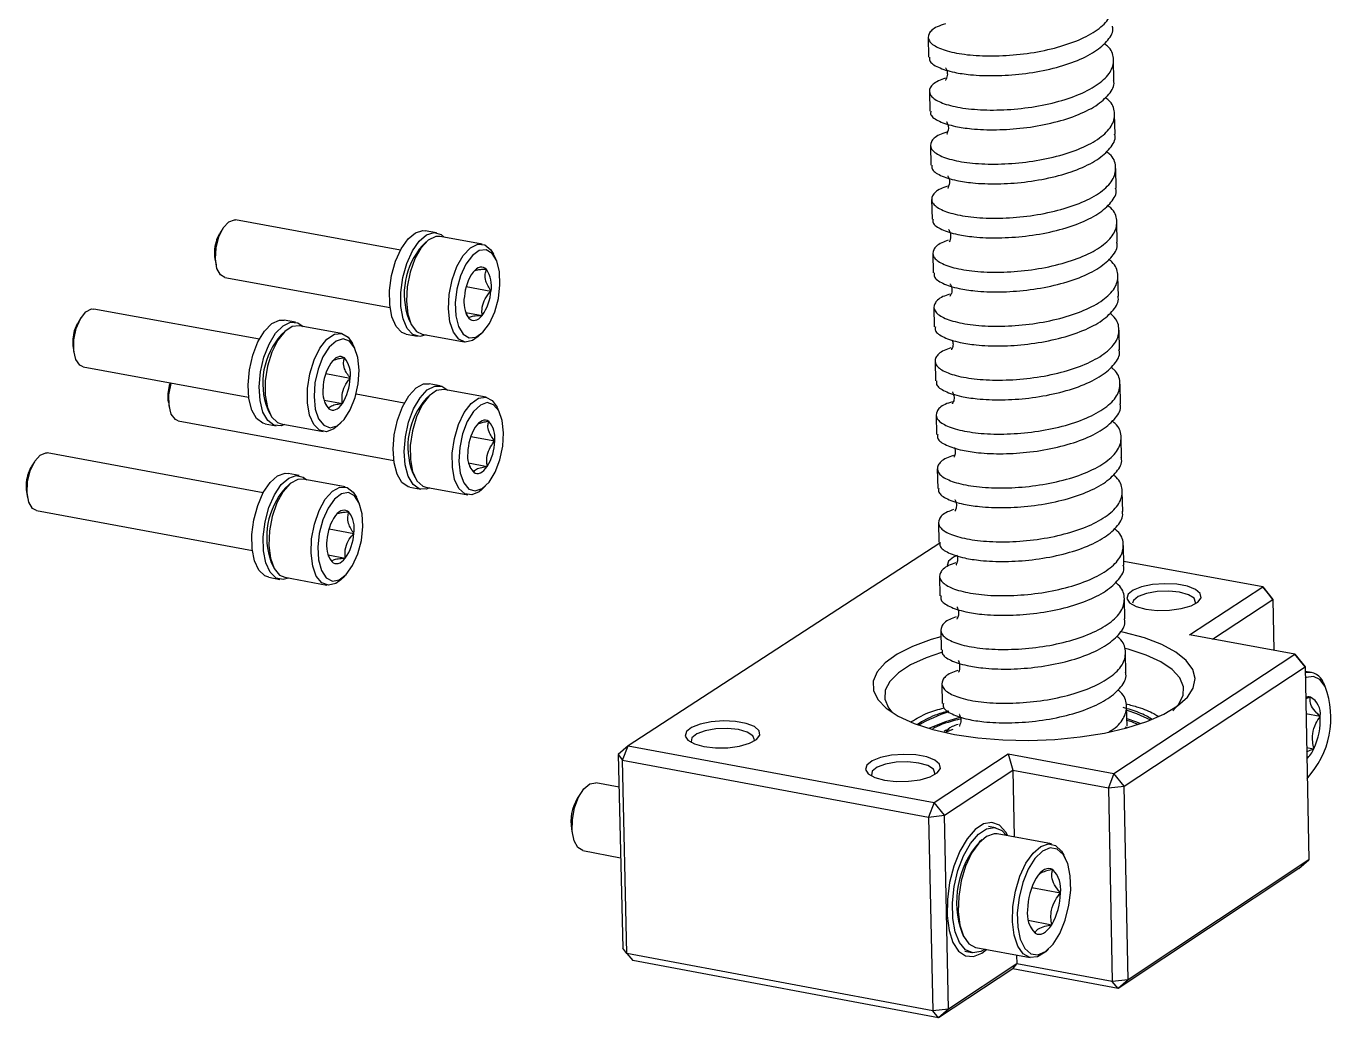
# Model space of a CAD drawing. Header units: millimetres. Extents: x 0 to 279, y 0 to 216.
# Drawn here: x 94.61 to 113.25, y 77.43 to 91.6 of the extents above; entities that cross this region are included whole.
import ezdxf

# ---------------------------------------------------------------- set-up
doc = ezdxf.new("R2010")
doc.units = ezdxf.units.MM

msp = doc.modelspace()

# ---------------------------------------------------------------- linework, layer by layer
at = {"color": 7, "linetype": 'Continuous', "lineweight": 25}
for p, q in [((107.495, 91.442), (107.501, 91.16)), ((110.149, 90.83), (110.144, 91.112)), ((107.512, 90.67), (107.518, 90.388)), ((110.165, 90.058), (110.159, 90.34)), ((107.528, 89.898), (107.534, 89.616)), ((110.181, 89.287), (110.175, 89.568)), ((107.544, 89.126), (107.55, 88.845)), ((99.959, 88.402), (97.598, 88.832)), ((110.196, 88.516), (110.19, 88.797)), ((97.334, 88.552), (97.372, 88.634)), ((97.418, 88.708), (97.372, 88.634)), ((100.471, 88.649), (100.312, 88.678)), ((101.126, 88.487), (100.525, 88.597)), ((100.325, 88.519), (100.271, 88.468)), ((107.561, 88.355), (107.567, 88.074)), ((97.307, 88.277), (97.323, 88.191)), ((101.317, 88.278), (101.285, 88.345)), ((97.447, 88.012), (99.808, 87.58)), ((110.212, 87.745), (110.206, 88.026)), ((100.895, 87.881), (101.25, 87.816)), ((95.393, 87.433), (95.347, 87.359)), ((97.941, 87.126), (95.576, 87.559)), ((100.889, 87.511), (101.125, 87.468)), ((107.577, 87.584), (107.583, 87.303)), ((98.308, 87.242), (98.253, 87.191)), ((98.456, 87.373), (98.296, 87.402)), ((99.113, 87.21), (98.51, 87.321)), ((100.076, 87.409), (100.109, 87.342)), ((110.227, 86.975), (110.222, 87.256)), ((99.306, 86.999), (99.273, 87.066)), ((100.04, 87.198), (100.199, 87.169)), ((100.268, 87.199), (100.869, 87.089)), ((101.068, 87.166), (101.122, 87.217)), ((95.282, 87.003), (95.297, 86.918)), ((95.423, 86.735), (97.788, 86.301)), ((107.593, 86.814), (107.599, 86.533)), ((96.658, 86.47), (96.67, 86.506)), ((96.681, 86.493), (96.685, 86.504)), ((98.89, 86.636), (99.239, 86.573)), ((100.524, 86.462), (100.365, 86.491)), ((100.012, 86.216), (99.323, 86.343)), ((100.379, 86.332), (100.324, 86.281)), ((101.179, 86.3), (100.578, 86.41)), ((110.243, 86.205), (110.237, 86.486)), ((96.641, 86.227), (96.657, 86.141)), ((98.057, 86.13), (98.09, 86.063)), ((98.865, 86.258), (99.128, 86.21)), ((101.369, 86.09), (101.336, 86.157)), ((96.781, 85.961), (99.86, 85.395)), ((99.055, 85.885), (99.109, 85.936)), ((107.61, 86.044), (107.616, 85.764)), ((98.022, 85.917), (98.181, 85.888)), ((98.251, 85.918), (98.853, 85.807)), ((100.961, 85.737), (101.304, 85.674)), ((110.258, 85.436), (110.253, 85.717)), ((94.727, 85.376), (94.682, 85.302)), ((97.996, 84.933), (94.91, 85.502)), ((94.641, 85.214), (94.682, 85.302)), ((98.511, 85.179), (98.352, 85.208)), ((100.129, 85.223), (100.161, 85.156)), ((100.931, 85.359), (101.197, 85.31)), ((107.626, 85.275), (107.632, 84.995)), ((98.363, 85.048), (98.309, 84.997)), ((99.167, 85.016), (98.565, 85.126)), ((100.091, 85.013), (100.25, 84.983)), ((100.32, 85.013), (100.92, 84.903)), ((101.118, 84.98), (101.173, 85.03)), ((94.616, 84.947), (94.631, 84.862)), ((99.359, 84.804), (99.327, 84.871)), ((110.274, 84.667), (110.268, 84.948)), ((94.757, 84.679), (97.843, 84.109)), ((107.642, 84.506), (107.648, 84.226)), ((98.937, 84.418), (99.291, 84.353)), ((107.664, 84.213), (103.208, 81.319)), ((110.289, 83.899), (110.284, 84.179)), ((98.111, 83.937), (98.144, 83.87)), ((98.924, 84.045), (99.169, 84)), ((112.275, 83.588), (110.288, 83.953)), ((98.075, 83.725), (98.235, 83.695)), ((98.304, 83.725), (98.906, 83.614)), ((99.107, 83.691), (99.162, 83.742)), ((107.658, 83.738), (107.664, 83.458)), ((111.23, 82.902), (112.275, 83.588)), ((112.275, 83.588), (112.421, 83.409)), ((112.358, 83.488), (112.275, 83.588)), ((110.305, 83.131), (110.299, 83.411)), ((111.557, 82.842), (112.421, 83.409)), ((112.421, 83.409), (112.358, 83.488)), ((112.421, 83.409), (112.435, 82.68)), ((107.675, 82.97), (107.681, 82.69)), ((112.732, 82.625), (111.23, 82.902)), ((110.147, 80.923), (112.732, 82.625)), ((110.32, 82.363), (110.315, 82.643)), ((112.732, 82.625), (112.879, 82.446)), ((112.816, 82.525), (112.732, 82.625)), ((110.294, 80.742), (112.879, 82.446)), ((112.879, 82.446), (112.816, 82.525)), ((112.879, 82.446), (112.932, 79.689)), ((107.691, 82.203), (107.697, 81.923)), ((112.973, 82.364), (112.88, 82.381)), ((113.168, 82.163), (113.145, 82.21)), ((112.957, 82.014), (112.887, 81.987)), ((110.336, 81.596), (110.33, 81.876)), ((112.892, 81.777), (113.096, 81.739)), ((103.208, 81.319), (103.068, 81.192)), ((103.129, 81.112), (103.208, 81.319)), ((103.208, 81.319), (107.58, 80.507)), ((112.901, 81.294), (113.005, 81.275)), ((103.068, 81.192), (103.129, 81.112)), ((103.068, 81.192), (103.132, 78.427)), ((103.129, 81.112), (107.501, 80.299)), ((103.192, 78.347), (103.129, 81.112)), ((107.58, 80.507), (108.639, 81.202)), ((108.639, 81.202), (110.147, 80.923)), ((108.639, 81.202), (108.704, 80.968)), ((107.727, 80.326), (108.704, 80.968)), ((108.704, 80.968), (108.724, 80.013)), ((108.704, 80.968), (110.069, 80.715)), ((110.147, 80.923), (110.069, 80.715)), ((110.294, 80.742), (110.147, 80.923)), ((103.079, 80.728), (102.746, 80.79)), ((110.069, 80.715), (110.294, 80.742)), ((110.069, 80.715), (110.125, 77.947)), ((110.35, 77.974), (110.294, 80.742)), ((112.909, 80.852), (112.928, 80.869)), ((102.538, 80.65), (102.483, 80.563)), ((107.58, 80.507), (107.501, 80.299)), ((107.727, 80.326), (107.58, 80.507)), ((107.501, 80.299), (107.727, 80.326)), ((107.501, 80.299), (107.56, 77.528)), ((107.785, 77.555), (107.727, 80.326)), ((108.455, 80.147), (108.355, 80.166)), ((102.401, 80.125), (102.421, 80.024)), ((108.261, 79.973), (108.222, 79.938)), ((109.259, 79.914), (108.483, 80.058)), ((102.563, 79.819), (103.102, 79.718)), ((109.458, 79.709), (109.434, 79.756)), ((112.932, 79.689), (110.35, 77.974)), ((112.791, 79.563), (112.932, 79.689)), ((112.791, 79.563), (110.209, 77.847)), ((108.975, 79.291), (109.385, 79.215)), ((108.926, 78.823), (109.26, 78.761)), ((107.979, 78.641), (108.002, 78.594)), ((103.192, 78.347), (103.132, 78.427)), ((107.56, 77.528), (103.192, 78.347)), ((103.192, 78.347), (103.278, 78.247)), ((108.02, 78.381), (108.12, 78.362)), ((108.178, 78.435), (108.954, 78.29)), ((108.264, 78.355), (108.329, 78.407)), ((108.759, 78.326), (108.762, 78.202)), ((109.175, 78.374), (109.214, 78.41)), ((107.645, 77.428), (103.278, 78.247)), ((108.703, 78.129), (107.645, 77.428)), ((108.762, 78.202), (107.785, 77.555)), ((108.703, 78.129), (108.762, 78.202)), ((110.209, 77.847), (108.703, 78.129)), ((110.125, 77.947), (108.762, 78.202)), ((110.35, 77.974), (110.125, 77.947)), ((110.209, 77.847), (110.125, 77.947)), ((110.35, 77.974), (110.209, 77.847)), ((107.785, 77.555), (107.56, 77.528)), ((107.785, 77.555), (107.645, 77.428)), ((107.645, 77.428), (107.56, 77.528))]:
    msp.add_line(p, q, dxfattribs=at)
at = {"color": 8, "linetype": 'Continuous', "lineweight": 25}
msp.add_line((110.334, 81.574), (110.311, 81.583), dxfattribs=at)
at = {"color": 7, "linetype": 'Continuous', "lineweight": 25, "flags": 128}
for points in [[(97.362, 88.59), (97.426, 88.721), (97.505, 88.807), (97.587, 88.834), (97.598, 88.832)], [(97.447, 88.012), (97.387, 88.046), (97.336, 88.139), (97.313, 88.275), (97.323, 88.434), (97.362, 88.59)], [(99.888, 88.241), (99.969, 88.42), (100.066, 88.56), (100.172, 88.649), (100.278, 88.681), (100.312, 88.678)], [(100.525, 88.597), (100.46, 88.596), (100.354, 88.543), (100.252, 88.434), (100.162, 88.276), (100.094, 88.085), (100.052, 87.878), (100.041, 87.672), (100.061, 87.486), (100.112, 87.337), (100.188, 87.238), (100.268, 87.199)], [(100.047, 88.212), (100.128, 88.391), (100.225, 88.531), (100.331, 88.62), (100.438, 88.652), (100.536, 88.623), (100.579, 88.587)], [(101.068, 87.166), (100.987, 87.109), (100.883, 87.087), (100.789, 87.128), (100.713, 87.227), (100.663, 87.376), (100.642, 87.562), (100.653, 87.768), (100.695, 87.976), (100.764, 88.167), (100.853, 88.324), (100.955, 88.434), (101.061, 88.486), (101.162, 88.476), (101.248, 88.406), (101.285, 88.345)], [(101.303, 87.519), (101.355, 87.71), (101.378, 87.907), (101.37, 88.092), (101.332, 88.246), (101.266, 88.354), (101.181, 88.405), (101.083, 88.395), (100.984, 88.325), (100.891, 88.2), (100.815, 88.035), (100.763, 87.844), (100.74, 87.646), (100.748, 87.462), (100.787, 87.308), (100.852, 87.2), (100.938, 87.149), (101.035, 87.159), (101.135, 87.23), (101.228, 87.354), (101.303, 87.519)], [(100.04, 87.198), (99.976, 87.224), (99.894, 87.31), (99.835, 87.447), (99.803, 87.624), (99.802, 87.826), (99.831, 88.038), (99.888, 88.241)], [(100.322, 87.189), (100.233, 87.166), (100.135, 87.194), (100.053, 87.281), (99.994, 87.418), (99.962, 87.595), (99.961, 87.797), (99.99, 88.009), (100.047, 88.212)], [(101.184, 88.125), (101.164, 88.142), (101.142, 88.154), (101.118, 88.158), (101.094, 88.156), (101.069, 88.148), (101.044, 88.133), (101.019, 88.112), (100.994, 88.086)], [(95.325, 87.28), (95.385, 87.42), (95.462, 87.518), (95.544, 87.56), (95.576, 87.559)], [(100.934, 87.429), (100.955, 87.411), (100.977, 87.4), (101, 87.396), (101.025, 87.398), (101.05, 87.406), (101.075, 87.421), (101.1, 87.442), (101.125, 87.468)], [(95.423, 86.735), (95.379, 86.755), (95.321, 86.836), (95.291, 86.964), (95.292, 87.12), (95.325, 87.28)], [(95.301, 87.253), (95.342, 87.35), (95.347, 87.359)], [(97.847, 86.898), (97.921, 87.088), (98.014, 87.242), (98.119, 87.35), (98.227, 87.401), (98.296, 87.402)], [(98.007, 86.869), (98.081, 87.058), (98.174, 87.213), (98.279, 87.321), (98.387, 87.372), (98.489, 87.363), (98.565, 87.311)], [(98.51, 87.321), (98.411, 87.31), (98.304, 87.238), (98.204, 87.112), (98.12, 86.941), (98.059, 86.742), (98.026, 86.532), (98.025, 86.33), (98.056, 86.154), (98.115, 86.019), (98.198, 85.937), (98.251, 85.918)], [(99.055, 85.885), (99.006, 85.847), (98.9, 85.805), (98.801, 85.826), (98.718, 85.908), (98.658, 86.043), (98.628, 86.22), (98.629, 86.422), (98.662, 86.632), (98.723, 86.831), (98.807, 87.001), (98.907, 87.128), (99.014, 87.199), (99.118, 87.209), (99.21, 87.157), (99.273, 87.066)], [(99.309, 86.295), (99.353, 86.49), (99.367, 86.686), (99.35, 86.864), (99.302, 87.006), (99.229, 87.098), (99.139, 87.131), (99.039, 87.102), (98.939, 87.015), (98.85, 86.876), (98.78, 86.7), (98.736, 86.504), (98.722, 86.308), (98.74, 86.13), (98.788, 85.989), (98.86, 85.897), (98.951, 85.863), (99.051, 85.892), (99.151, 85.98), (99.239, 86.119), (99.309, 86.295)], [(98.022, 85.917), (97.989, 85.927), (97.9, 85.994), (97.832, 86.116), (97.791, 86.282), (97.779, 86.478), (97.799, 86.689), (97.847, 86.898)], [(98.305, 85.908), (98.251, 85.889), (98.148, 85.897), (98.06, 85.965), (97.992, 86.087), (97.951, 86.252), (97.939, 86.449), (97.958, 86.66), (98.007, 86.869)], [(99.156, 86.86), (99.134, 86.873), (99.111, 86.879), (99.087, 86.879), (99.061, 86.873), (99.036, 86.86), (99.011, 86.84), (98.986, 86.815), (98.962, 86.785)], [(96.781, 85.961), (96.741, 85.978), (96.683, 86.055), (96.651, 86.18), (96.65, 86.334), (96.681, 86.493)], [(99.914, 85.972), (99.986, 86.163), (100.077, 86.32), (100.18, 86.432), (100.288, 86.488), (100.365, 86.491)], [(100.074, 85.943), (100.145, 86.134), (100.236, 86.291), (100.34, 86.403), (100.447, 86.459), (100.549, 86.455), (100.632, 86.4)], [(100.578, 86.41), (100.575, 86.41), (100.471, 86.395), (100.366, 86.319), (100.267, 86.189), (100.185, 86.017), (100.127, 85.817), (100.096, 85.608), (100.098, 85.408), (100.13, 85.235), (100.191, 85.105), (100.275, 85.028), (100.32, 85.013)], [(101.118, 84.98), (101.08, 84.948), (100.975, 84.902), (100.876, 84.918), (100.792, 84.994), (100.731, 85.125), (100.699, 85.298), (100.697, 85.498), (100.727, 85.707), (100.786, 85.907), (100.868, 86.079), (100.966, 86.209), (101.072, 86.285), (101.176, 86.3), (101.268, 86.253), (101.336, 86.157)], [(98.934, 86.135), (98.955, 86.122), (98.979, 86.115), (99.003, 86.115), (99.028, 86.122), (99.054, 86.135), (99.079, 86.154), (99.104, 86.18), (99.128, 86.21)], [(101.377, 85.403), (101.419, 85.598), (101.431, 85.792), (101.411, 85.967), (101.362, 86.105), (101.288, 86.192), (101.197, 86.221), (101.098, 86.187), (101, 86.096), (100.912, 85.954), (100.845, 85.777), (100.803, 85.582), (100.791, 85.387), (100.811, 85.212), (100.86, 85.074), (100.934, 84.987), (101.025, 84.959), (101.124, 84.992), (101.223, 85.084), (101.31, 85.226), (101.377, 85.403)], [(100.091, 85.013), (100.067, 85.019), (99.978, 85.082), (99.908, 85.198), (99.865, 85.36), (99.852, 85.554), (99.868, 85.763), (99.914, 85.972)], [(100.373, 85.003), (100.328, 84.987), (100.226, 84.99), (100.137, 85.052), (100.068, 85.169), (100.024, 85.331), (100.011, 85.525), (100.028, 85.734), (100.074, 85.943)], [(101.218, 85.954), (101.196, 85.965), (101.173, 85.97), (101.148, 85.969), (101.123, 85.961), (101.098, 85.947), (101.073, 85.927), (101.049, 85.901), (101.025, 85.87)], [(94.668, 85.249), (94.732, 85.383), (94.81, 85.472), (94.893, 85.503), (94.91, 85.502)], [(94.757, 84.679), (94.701, 84.709), (94.648, 84.799), (94.623, 84.933), (94.63, 85.091), (94.668, 85.249)], [(97.918, 84.752), (97.997, 84.935), (98.094, 85.079), (98.2, 85.174), (98.308, 85.211), (98.352, 85.208)], [(101.004, 85.226), (101.026, 85.214), (101.05, 85.209), (101.074, 85.21), (101.099, 85.218), (101.124, 85.232), (101.149, 85.253), (101.174, 85.279), (101.197, 85.31)], [(98.565, 85.126), (98.49, 85.123), (98.383, 85.066), (98.281, 84.951), (98.192, 84.79), (98.125, 84.596), (98.086, 84.387), (98.077, 84.181), (98.1, 83.998), (98.153, 83.852), (98.231, 83.758), (98.304, 83.725)], [(98.078, 84.723), (98.157, 84.905), (98.253, 85.05), (98.36, 85.144), (98.467, 85.181), (98.567, 85.158), (98.62, 85.116)], [(99.107, 83.691), (99.035, 83.638), (98.929, 83.611), (98.833, 83.646), (98.755, 83.741), (98.703, 83.886), (98.679, 84.07), (98.688, 84.276), (98.728, 84.485), (98.795, 84.678), (98.883, 84.84), (98.986, 84.955), (99.092, 85.012), (99.194, 85.008), (99.282, 84.942), (99.327, 84.871)], [(99.349, 84.06), (99.399, 84.253), (99.42, 84.45), (99.41, 84.633), (99.368, 84.784), (99.301, 84.888), (99.214, 84.935), (99.115, 84.919), (99.015, 84.844), (98.923, 84.715), (98.848, 84.546), (98.797, 84.353), (98.777, 84.156), (98.787, 83.973), (98.828, 83.822), (98.896, 83.718), (98.984, 83.672), (99.082, 83.687), (99.182, 83.763), (99.274, 83.892), (99.349, 84.06)], [(98.075, 83.725), (98.02, 83.745), (97.936, 83.826), (97.874, 83.959), (97.84, 84.134), (97.836, 84.335), (97.863, 84.547), (97.918, 84.752)], [(98.359, 83.715), (98.279, 83.693), (98.179, 83.715), (98.095, 83.797), (98.034, 83.93), (97.999, 84.104), (97.996, 84.305), (98.022, 84.517), (98.078, 84.723)], [(99.221, 84.656), (99.2, 84.672), (99.177, 84.682), (99.154, 84.686), (99.129, 84.682), (99.103, 84.673), (99.078, 84.657), (99.053, 84.635), (99.029, 84.607)], [(98.976, 83.95), (98.997, 83.934), (99.02, 83.924), (99.044, 83.921), (99.068, 83.924), (99.094, 83.934), (99.119, 83.95), (99.144, 83.972), (99.169, 84)], [(107.899, 84.032), (107.859, 84.013), (107.786, 83.955), (107.768, 83.892), (107.77, 83.883)], [(110.603, 83.271), (110.768, 83.253), (110.943, 83.255), (111.11, 83.277), (111.25, 83.318), (111.349, 83.372), (111.395, 83.433), (111.383, 83.496), (111.315, 83.553), (111.199, 83.597), (111.046, 83.625), (110.874, 83.634), (110.7, 83.621), (110.545, 83.589), (110.424, 83.542), (110.351, 83.483), (110.333, 83.42), (110.373, 83.36), (110.466, 83.308), (110.603, 83.271)], [(111.087, 83.511), (110.931, 83.527), (110.765, 83.522), (110.613, 83.495), (110.496, 83.451), (110.428, 83.396), (110.415, 83.356)], [(111.31, 83.346), (111.316, 83.366), (111.294, 83.425), (111.214, 83.475), (111.087, 83.511)], [(107.87, 81.481), (108.206, 81.431), (108.564, 81.402), (108.933, 81.394), (109.304, 81.408), (109.667, 81.443), (110.013, 81.498), (110.333, 81.572), (110.618, 81.663), (110.861, 81.768), (111.056, 81.886), (111.198, 82.012), (111.283, 82.143), (111.309, 82.277), (111.275, 82.409), (111.183, 82.537), (111.034, 82.656), (110.833, 82.764), (110.585, 82.858), (110.296, 82.935), (110.249, 82.946)], [(107.677, 82.875), (107.539, 82.834), (107.273, 82.736), (107.053, 82.625), (106.883, 82.503), (106.768, 82.375), (106.711, 82.242), (106.713, 82.108), (106.774, 81.978), (106.894, 81.854), (107.068, 81.739), (107.293, 81.637), (107.563, 81.551), (107.87, 81.481)], [(107.686, 82.65), (107.468, 82.574), (107.245, 82.472), (107.071, 82.358), (106.949, 82.236), (106.883, 82.11), (106.876, 81.983), (106.927, 81.858), (106.979, 81.791)], [(110.988, 81.817), (111.073, 81.909), (111.137, 82.035), (111.143, 82.162), (111.091, 82.287), (110.982, 82.406), (110.82, 82.515), (110.608, 82.613), (110.353, 82.696), (110.306, 82.708)], [(113.168, 82.164), (113.092, 82.266), (112.998, 82.309), (112.893, 82.291), (112.882, 82.286)], [(104.291, 81.306), (104.457, 81.287), (104.633, 81.29), (104.801, 81.312), (104.943, 81.353), (105.043, 81.408), (105.09, 81.47), (105.08, 81.533), (105.013, 81.591), (104.897, 81.636), (104.744, 81.664), (104.57, 81.673), (104.396, 81.66), (104.239, 81.628), (104.116, 81.58), (104.042, 81.52), (104.023, 81.457), (104.062, 81.396), (104.155, 81.344), (104.291, 81.306)], [(104.784, 81.549), (104.627, 81.566), (104.461, 81.56), (104.308, 81.533), (104.189, 81.489), (104.119, 81.433), (104.11, 81.372), (104.113, 81.364)], [(105.005, 81.383), (105.012, 81.403), (104.991, 81.462), (104.911, 81.513), (104.784, 81.549)], [(106.871, 80.827), (107.037, 80.809), (107.213, 80.811), (107.382, 80.833), (107.523, 80.874), (107.623, 80.929), (107.67, 80.992), (107.659, 81.055), (107.591, 81.113), (107.474, 81.158), (107.321, 81.186), (107.148, 81.195), (106.973, 81.182), (106.816, 81.15), (106.694, 81.101), (106.619, 81.042), (106.601, 80.978), (106.64, 80.917), (106.734, 80.865), (106.871, 80.827)], [(107.362, 81.071), (107.205, 81.087), (107.038, 81.082), (106.885, 81.055), (106.766, 81.01), (106.697, 80.954), (106.688, 80.894), (106.691, 80.886)], [(107.584, 80.903), (107.591, 80.924), (107.569, 80.983), (107.489, 81.035), (107.362, 81.071)], [(102.437, 79.96), (102.411, 80.099), (102.413, 80.263), (102.445, 80.432), (102.502, 80.585), (102.578, 80.704), (102.662, 80.775), (102.746, 80.79)], [(108.634, 80.03), (108.603, 80.085), (108.512, 80.182), (108.404, 80.223), (108.286, 80.203), (108.166, 80.123), (108.05, 79.99), (107.947, 79.811), (107.862, 79.597), (107.802, 79.362), (107.769, 79.121), (107.766, 78.889), (107.794, 78.68), (107.849, 78.508), (107.93, 78.384), (108.03, 78.314), (108.144, 78.305), (108.264, 78.355), (108.264, 78.355)], [(108.309, 78.411), (108.247, 78.377), (108.133, 78.36), (108.03, 78.403), (107.943, 78.504), (107.881, 78.657), (107.846, 78.85), (107.841, 79.071), (107.867, 79.305), (107.921, 79.535), (108.001, 79.746), (108.1, 79.923), (108.212, 80.055), (108.329, 80.132), (108.443, 80.149), (108.546, 80.105), (108.613, 80.034)], [(108.483, 80.058), (108.437, 80.06), (108.327, 80.023), (108.217, 79.928), (108.116, 79.783), (108.03, 79.597), (107.967, 79.386), (107.931, 79.164), (107.925, 78.948), (107.948, 78.755), (108, 78.598), (108.077, 78.489), (108.172, 78.436), (108.178, 78.435)], [(102.563, 79.819), (102.563, 79.819), (102.49, 79.863), (102.437, 79.96)], [(109.175, 78.374), (109.166, 78.366), (109.055, 78.299), (108.948, 78.291), (108.853, 78.344), (108.776, 78.453), (108.724, 78.61), (108.7, 78.803), (108.707, 79.019), (108.743, 79.241), (108.806, 79.453), (108.892, 79.638), (108.993, 79.784), (109.103, 79.879), (109.213, 79.916), (109.315, 79.893), (109.401, 79.811), (109.434, 79.756)], [(109.488, 79.635), (109.424, 79.765), (109.337, 79.842), (109.236, 79.858), (109.127, 79.812), (109.02, 79.708), (108.924, 79.554), (108.846, 79.362), (108.793, 79.149), (108.768, 78.932), (108.775, 78.727), (108.811, 78.552), (108.876, 78.422), (108.962, 78.345), (109.064, 78.33), (109.172, 78.376), (109.279, 78.48), (109.375, 78.634), (109.453, 78.825), (109.506, 79.038), (109.531, 79.256), (109.524, 79.46), (109.488, 79.635)], [(109.275, 79.548), (109.248, 79.56), (109.219, 79.564), (109.189, 79.56), (109.158, 79.548), (109.128, 79.529), (109.097, 79.502), (109.068, 79.467), (109.04, 79.427)], [(109.025, 78.639), (109.052, 78.627), (109.081, 78.623), (109.111, 78.627), (109.141, 78.639), (109.172, 78.659), (109.202, 78.686), (109.232, 78.72), (109.26, 78.761)]]:
    msp.add_lwpolyline(points, dxfattribs=at)
at = {"color": 8, "linetype": 'Continuous', "lineweight": 25, "flags": 128}
for points in [[(110.331, 81.828), (110.469, 81.78), (110.67, 81.687), (110.67, 81.687)], [(107.517, 81.572), (107.748, 81.664), (107.968, 81.729)], [(110.333, 81.706), (110.471, 81.658), (110.527, 81.635)], [(107.746, 81.513), (107.816, 81.541), (107.851, 81.554)]]:
    msp.add_lwpolyline(points, dxfattribs=at)
at = {"color": 7, "linetype": 'Continuous', "lineweight": 25}
for centre, radius, start, end in [((97.843, 88.363), 0.543, 159.5923, 189.1323), ((101.059, 87.776), 1.049, 138.7119, 200.4517), ((101.54, 87.693), 0.672, 144.2565, 176.2283), ((100.837, 87.89), 0.42, 349.8212, 33.9928), ((100.579, 87.861), 0.672, 324.2772, 356.2218), ((101.282, 87.663), 0.419, 169.8133, 214.034), ((95.805, 87.089), 0.53, 161.9182, 189.2625), ((99.03, 86.499), 1.04, 138.3034, 200.7425), ((98.888, 86.627), 0.355, 351.158, 40.9272), ((99.567, 86.4), 0.717, 147.5713, 178.2776), ((98.522, 86.594), 0.717, 327.5889, 358.2703), ((97.157, 86.312), 0.524, 162.5132, 189.4251), ((99.201, 86.367), 0.355, 171.1493, 220.9777), ((101.102, 85.59), 1.04, 138.3549, 200.6666), ((100.969, 85.724), 0.338, 351.4215, 42.6678), ((101.644, 85.49), 0.726, 148.4682, 178.7768), ((100.578, 85.689), 0.726, 328.485, 358.7694), ((101.253, 85.455), 0.338, 171.4126, 222.7206), ((95.149, 85.031), 0.54, 160.1416, 188.9539), ((99.097, 84.302), 1.051, 138.5903, 200.3126), ((98.896, 84.422), 0.401, 350.1194, 35.8427), ((99.592, 84.214), 0.687, 145.1143, 176.7047), ((99.301, 84.185), 0.401, 170.1112, 215.8863), ((98.605, 84.392), 0.687, 325.1342, 356.698), ((112.935, 82.145), 0.22, 17.6969, 104.3779), ((112.933, 81.901), 0.116, 78.2276, 113.6121), ((111.973, 81.718), 1.275, 317.2311, 20.4661), ((112.82, 81.772), 0.278, 353.1837, 60.4263), ((112.135, 81.686), 0.962, 334.6895, 3.1664), ((112.575, 81.471), 0.473, 314.0554, 335.4339), ((103.021, 80.235), 0.63, 148.6531, 190.0554), ((109.199, 79.083), 1.298, 138.8265, 199.914), ((109.843, 78.962), 0.929, 149.9313, 179.3369), ((108.999, 79.272), 0.39, 351.5297, 45.0064), ((108.456, 79.226), 0.929, 329.9505, 359.3275), ((109.3, 78.915), 0.389, 171.5177, 225.0767)]:
    msp.add_arc(centre, radius, start, end, dxfattribs=at)
at = {"color": 8, "linetype": 'Continuous', "lineweight": 25}
msp.add_arc((108.371, 79.916), 1.973, 107.1188, 120.8378, dxfattribs=at)
at = {"color": 7, "linetype": 'Continuous', "lineweight": 25}
for points, knots in [([(107.743, 91.635), (107.701, 91.621), (107.578, 91.58), (107.492, 91.493), (107.491, 91.388), (107.617, 91.293), (107.851, 91.219), (108.174, 91.176), (108.555, 91.173), (108.961, 91.212), (109.352, 91.295), (109.694, 91.415), (109.954, 91.566), (110.111, 91.738), (110.141, 91.916), (110.095, 92.051), (110.008, 92.115), (109.991, 92.128)], [0, 0, 0, 0, 0.03788, 0.110735, 0.18311, 0.255783, 0.328384, 0.400793, 0.47363, 0.54596, 0.618776, 0.691215, 0.763768, 0.836487, 0.908844, 0.981704, 1, 1, 1, 1]), ([(107.516, 91.16), (107.514, 91.143), (107.507, 91.09), (107.626, 91.011), (107.836, 90.943), (108.118, 90.901), (108.448, 90.888), (108.843, 90.913), (109.239, 90.982), (109.6, 91.091), (109.891, 91.234), (110.072, 91.4), (110.15, 91.528), (110.129, 91.594), (110.127, 91.602)], [0, 0, 0, 0, 0.0492456, 0.1461337, 0.2429263, 0.3142658, 0.4086866, 0.5028647, 0.5999488, 0.6963788, 0.7934818, 0.8900239, 0.9868062, 1, 1, 1, 1]), ([(107.741, 90.856), (107.706, 90.844), (107.591, 90.805), (107.509, 90.721), (107.507, 90.616), (107.633, 90.52), (107.867, 90.446), (108.19, 90.403), (108.571, 90.4), (108.977, 90.439), (109.368, 90.521), (109.71, 90.641), (109.97, 90.793), (110.127, 90.965), (110.156, 91.143), (110.111, 91.279), (110.024, 91.343), (110.007, 91.355)], [0, 0, 0, 0, 0.032151, 0.105456, 0.178279, 0.251402, 0.324452, 0.397309, 0.470597, 0.543374, 0.616641, 0.689528, 0.76253, 0.835699, 0.908504, 0.981814, 1, 1, 1, 1]), ([(107.745, 91.007), (107.745, 91.006), (107.744, 91.005), (107.771, 90.95), (107.77, 90.874), (107.74, 90.827), (107.745, 90.829), (107.746, 90.83)], [0, 0, 0, 0, 0.155032, 0.39173, 0.651818, 0.909189, 1, 1, 1, 1]), ([(107.533, 90.388), (107.53, 90.37), (107.523, 90.318), (107.643, 90.238), (107.852, 90.17), (108.134, 90.128), (108.464, 90.115), (108.859, 90.14), (109.255, 90.209), (109.615, 90.318), (109.907, 90.461), (110.088, 90.627), (110.165, 90.755), (110.145, 90.822), (110.142, 90.83)], [0, 0, 0, 0, 0.0492456, 0.1461337, 0.2429263, 0.3142658, 0.4086866, 0.5028647, 0.5999488, 0.6963788, 0.7934818, 0.8900239, 0.9868062, 1, 1, 1, 1]), ([(107.761, 90.086), (107.724, 90.074), (107.608, 90.034), (107.525, 89.949), (107.524, 89.844), (107.65, 89.748), (107.884, 89.673), (108.206, 89.63), (108.588, 89.627), (108.993, 89.666), (109.384, 89.748), (109.725, 89.869), (109.985, 90.02), (110.142, 90.193), (110.172, 90.371), (110.126, 90.507), (110.04, 90.571), (110.023, 90.583)], [0, 0, 0, 0, 0.033336, 0.106569, 0.179319, 0.252369, 0.325347, 0.398132, 0.471346, 0.544051, 0.617245, 0.690059, 0.762989, 0.836085, 0.908817, 0.982054, 1, 1, 1, 1]), ([(107.756, 90.24), (107.757, 90.239), (107.759, 90.235), (107.805, 90.14), (107.756, 90.058), (107.767, 90.063), (107.77, 90.064)], [0, 0, 0, 0, 0.157314, 0.518611, 0.888948, 1, 1, 1, 1]), ([(107.549, 89.616), (107.547, 89.599), (107.539, 89.546), (107.659, 89.466), (107.869, 89.398), (108.15, 89.355), (108.48, 89.342), (108.875, 89.367), (109.271, 89.436), (109.631, 89.545), (109.922, 89.689), (110.103, 89.855), (110.181, 89.983), (110.16, 90.05), (110.158, 90.058)], [0, 0, 0, 0, 0.0492456, 0.1461337, 0.2429263, 0.3142658, 0.4086866, 0.5028647, 0.5999488, 0.6963788, 0.7934818, 0.8900239, 0.9868062, 1, 1, 1, 1]), ([(107.771, 89.313), (107.737, 89.301), (107.623, 89.262), (107.541, 89.177), (107.54, 89.072), (107.666, 88.976), (107.9, 88.901), (108.223, 88.858), (108.604, 88.854), (109.009, 88.893), (109.4, 88.976), (109.741, 89.096), (110.001, 89.248), (110.158, 89.421), (110.187, 89.599), (110.142, 89.735), (110.056, 89.799), (110.039, 89.811)], [0, 0, 0, 0, 0.03149, 0.104879, 0.177785, 0.250991, 0.324125, 0.397066, 0.470437, 0.543297, 0.616648, 0.689618, 0.762704, 0.835956, 0.908844, 0.982238, 1, 1, 1, 1]), ([(107.565, 88.845), (107.563, 88.827), (107.556, 88.774), (107.675, 88.694), (107.885, 88.626), (108.166, 88.583), (108.496, 88.57), (108.891, 88.595), (109.287, 88.664), (109.647, 88.773), (109.938, 88.916), (110.119, 89.083), (110.196, 89.212), (110.176, 89.278), (110.173, 89.286)], [0, 0, 0, 0, 0.049246, 0.146134, 0.242926, 0.314266, 0.408687, 0.502865, 0.599949, 0.696379, 0.793482, 0.890024, 0.986806, 1, 1, 1, 1]), ([(107.778, 89.462), (107.778, 89.461), (107.778, 89.458), (107.821, 89.363), (107.771, 89.283), (107.778, 89.286), (107.779, 89.287)], [0, 0, 0, 0, 0.162764, 0.540775, 0.915325, 1, 1, 1, 1]), ([(107.783, 88.541), (107.751, 88.53), (107.638, 88.491), (107.558, 88.406), (107.556, 88.301), (107.682, 88.204), (107.916, 88.129), (108.239, 88.086), (108.62, 88.082), (109.025, 88.121), (109.415, 88.204), (109.757, 88.324), (110.017, 88.476), (110.174, 88.649), (110.203, 88.828), (110.158, 88.964), (110.072, 89.028), (110.055, 89.04)], [0, 0, 0, 0, 0.03018, 0.103685, 0.176707, 0.250028, 0.323278, 0.396334, 0.469821, 0.542796, 0.616263, 0.689349, 0.76255, 0.835918, 0.908921, 0.982431, 1, 1, 1, 1]), ([(107.788, 88.697), (107.789, 88.695), (107.791, 88.692), (107.82, 88.644), (107.816, 88.553), (107.795, 88.52), (107.797, 88.519), (107.797, 88.518)], [0, 0, 0, 0, 0.156155, 0.343902, 0.679027, 0.886485, 1, 1, 1, 1]), ([(107.582, 88.074), (107.579, 88.056), (107.572, 88.003), (107.692, 87.923), (107.901, 87.854), (108.183, 87.811), (108.512, 87.798), (108.907, 87.823), (109.302, 87.892), (109.663, 88.001), (109.953, 88.145), (110.134, 88.311), (110.212, 88.44), (110.191, 88.507), (110.189, 88.515)], [0, 0, 0, 0, 0.0492456, 0.1461337, 0.2429263, 0.3142658, 0.4086866, 0.5028647, 0.5999488, 0.6963788, 0.7934818, 0.8900239, 0.9868062, 1, 1, 1, 1]), ([(107.802, 87.772), (107.768, 87.76), (107.655, 87.721), (107.574, 87.636), (107.573, 87.53), (107.698, 87.433), (107.932, 87.358), (108.255, 87.314), (108.636, 87.311), (109.041, 87.349), (109.431, 87.432), (109.773, 87.553), (110.032, 87.705), (110.189, 87.878), (110.218, 88.057), (110.173, 88.193), (110.088, 88.257), (110.071, 88.269)], [0, 0, 0, 0, 0.030941, 0.104405, 0.177386, 0.250667, 0.323876, 0.39689, 0.470337, 0.543272, 0.616697, 0.689742, 0.762902, 0.83623, 0.909192, 0.982661, 1, 1, 1, 1]), ([(101.184, 88.125), (101.161, 88.124), (101.113, 88.123), (101.046, 88.116), (101.024, 88.107), (101.011, 88.102)], [0, 0, 0, 0, 0.295151, 0.600393, 1, 1, 1, 1]), ([(101.25, 87.816), (101.22, 87.864), (101.17, 87.946), (101.162, 88.053), (101.178, 88.103), (101.184, 88.125)], [0, 0, 0, 0, 0.439122, 0.751371, 1, 1, 1, 1]), ([(101.125, 87.468), (101.123, 87.487), (101.118, 87.545), (101.133, 87.648), (101.189, 87.747), (101.234, 87.798), (101.25, 87.816)], [0, 0, 0, 0, 0.156025, 0.493707, 0.819058, 1, 1, 1, 1]), ([(107.811, 87.919), (107.811, 87.918), (107.811, 87.915), (107.838, 87.854), (107.832, 87.782), (107.805, 87.742), (107.81, 87.745), (107.811, 87.746)], [0, 0, 0, 0, 0.169429, 0.431351, 0.687841, 0.92218, 1, 1, 1, 1]), ([(107.598, 87.304), (107.596, 87.286), (107.588, 87.233), (107.708, 87.152), (107.917, 87.083), (108.199, 87.04), (108.528, 87.026), (108.923, 87.051), (109.318, 87.121), (109.678, 87.23), (109.969, 87.374), (110.15, 87.541), (110.227, 87.67), (110.207, 87.737), (110.205, 87.745)], [0, 0, 0, 0, 0.049246, 0.146134, 0.242926, 0.314266, 0.408687, 0.502865, 0.599949, 0.696379, 0.793482, 0.890024, 0.986806, 1, 1, 1, 1]), ([(100.886, 87.51), (100.886, 87.509), (100.895, 87.482), (100.915, 87.455), (100.934, 87.429)], [0, 0, 0, 0, 0.01329, 1, 1, 1, 1]), ([(100.934, 87.429), (100.937, 87.433), (100.942, 87.443), (100.973, 87.456), (101.037, 87.465), (101.098, 87.467), (101.125, 87.468)], [0, 0, 0, 0, 0.216453, 0.440306, 0.751896, 1, 1, 1, 1]), ([(107.82, 87.003), (107.786, 86.991), (107.671, 86.952), (107.59, 86.866), (107.589, 86.76), (107.715, 86.662), (107.949, 86.587), (108.271, 86.543), (108.652, 86.54), (109.057, 86.578), (109.447, 86.661), (109.788, 86.782), (110.048, 86.934), (110.205, 87.108), (110.234, 87.287), (110.189, 87.423), (110.104, 87.486), (110.088, 87.499)], [0, 0, 0, 0, 0.031473, 0.104914, 0.177871, 0.251129, 0.324314, 0.397305, 0.470727, 0.543639, 0.617041, 0.690062, 0.763198, 0.836502, 0.909441, 0.982886, 1, 1, 1, 1]), ([(107.837, 87.118), (107.842, 87.103), (107.855, 87.069), (107.842, 86.996), (107.823, 86.975), (107.829, 86.977), (107.83, 86.977)], [0, 0, 0, 0, 0.238286, 0.566345, 0.967254, 1, 1, 1, 1]), ([(99.156, 86.86), (99.133, 86.857), (99.084, 86.85), (99.015, 86.834), (98.991, 86.818), (98.977, 86.809)], [0, 0, 0, 0, 0.289336, 0.588563, 1, 1, 1, 1]), ([(99.239, 86.573), (99.207, 86.617), (99.153, 86.694), (99.139, 86.793), (99.151, 86.84), (99.156, 86.86)], [0, 0, 0, 0, 0.439122, 0.751371, 1, 1, 1, 1]), ([(107.614, 86.534), (107.612, 86.516), (107.605, 86.462), (107.724, 86.381), (107.934, 86.312), (108.215, 86.269), (108.544, 86.255), (108.939, 86.28), (109.334, 86.35), (109.694, 86.459), (109.985, 86.603), (110.165, 86.77), (110.243, 86.899), (110.223, 86.966), (110.22, 86.974)], [0, 0, 0, 0, 0.049246, 0.146134, 0.242926, 0.314266, 0.408687, 0.502865, 0.599949, 0.696379, 0.793482, 0.890024, 0.986806, 1, 1, 1, 1]), ([(107.839, 86.234), (107.804, 86.222), (107.688, 86.183), (107.606, 86.096), (107.605, 85.99), (107.731, 85.892), (107.965, 85.817), (108.287, 85.772), (108.668, 85.769), (109.072, 85.807), (109.463, 85.89), (109.804, 86.011), (110.063, 86.164), (110.22, 86.338), (110.249, 86.517), (110.205, 86.653), (110.12, 86.717), (110.104, 86.729)], [0, 0, 0, 0, 0.032347, 0.105738, 0.178646, 0.251853, 0.324989, 0.397931, 0.471304, 0.544166, 0.617518, 0.69049, 0.763577, 0.836831, 0.90972, 0.983116, 1, 1, 1, 1]), ([(99.128, 86.21), (99.125, 86.229), (99.118, 86.29), (99.129, 86.397), (99.181, 86.5), (99.224, 86.554), (99.239, 86.573)], [0, 0, 0, 0, 0.156025, 0.493707, 0.819058, 1, 1, 1, 1]), ([(107.845, 86.378), (107.844, 86.377), (107.842, 86.376), (107.87, 86.319), (107.865, 86.246), (107.839, 86.204), (107.843, 86.206), (107.844, 86.207)], [0, 0, 0, 0, 0.143557, 0.414745, 0.67642, 0.902313, 1, 1, 1, 1]), ([(98.87, 86.237), (98.874, 86.228), (98.886, 86.193), (98.914, 86.159), (98.934, 86.135)], [0, 0, 0, 0, 0.266347, 1, 1, 1, 1]), ([(98.934, 86.135), (98.936, 86.142), (98.942, 86.156), (98.974, 86.179), (99.039, 86.198), (99.1, 86.206), (99.128, 86.21)], [0, 0, 0, 0, 0.216453, 0.440306, 0.751896, 1, 1, 1, 1]), ([(107.631, 85.764), (107.628, 85.746), (107.621, 85.693), (107.741, 85.611), (107.95, 85.542), (108.231, 85.499), (108.56, 85.485), (108.954, 85.51), (109.35, 85.579), (109.71, 85.688), (110, 85.833), (110.181, 86), (110.259, 86.13), (110.238, 86.197), (110.236, 86.205)], [0, 0, 0, 0, 0.049246, 0.146134, 0.242926, 0.314266, 0.408687, 0.502865, 0.599949, 0.696379, 0.793482, 0.890024, 0.986806, 1, 1, 1, 1]), ([(101.218, 85.954), (101.206, 85.952), (101.182, 85.948), (101.148, 85.941), (101.117, 85.934), (101.086, 85.924), (101.066, 85.916), (101.059, 85.911), (101.059, 85.91)], [0, 0, 0, 0, 0.178661, 0.358311, 0.542538, 0.729251, 0.983737, 1, 1, 1, 1]), ([(101.304, 85.674), (101.287, 85.695), (101.254, 85.738), (101.214, 85.813), (101.201, 85.889), (101.213, 85.934), (101.218, 85.954)], [0, 0, 0, 0, 0.216453, 0.440306, 0.751896, 1, 1, 1, 1]), ([(107.855, 85.466), (107.82, 85.454), (107.705, 85.414), (107.623, 85.327), (107.622, 85.22), (107.747, 85.123), (107.981, 85.047), (108.303, 85.002), (108.684, 84.999), (109.088, 85.037), (109.479, 85.12), (109.82, 85.241), (110.079, 85.394), (110.236, 85.568), (110.265, 85.748), (110.22, 85.884), (110.136, 85.947), (110.12, 85.959)], [0, 0, 0, 0, 0.03239, 0.105794, 0.178715, 0.251936, 0.325085, 0.39804, 0.471426, 0.544301, 0.617667, 0.690652, 0.763752, 0.837019, 0.909922, 0.983331, 1, 1, 1, 1]), ([(101.197, 85.31), (101.195, 85.329), (101.187, 85.39), (101.197, 85.498), (101.247, 85.601), (101.289, 85.655), (101.304, 85.674)], [0, 0, 0, 0, 0.156025, 0.493707, 0.819058, 1, 1, 1, 1]), ([(107.869, 85.579), (107.874, 85.567), (107.886, 85.536), (107.877, 85.461), (107.858, 85.438), (107.863, 85.44), (107.864, 85.44)], [0, 0, 0, 0, 0.212708, 0.534278, 0.947372, 1, 1, 1, 1]), ([(107.647, 84.995), (107.644, 84.977), (107.637, 84.923), (107.757, 84.842), (107.966, 84.772), (108.247, 84.729), (108.576, 84.715), (108.97, 84.74), (109.366, 84.809), (109.725, 84.918), (110.016, 85.063), (110.196, 85.231), (110.274, 85.36), (110.254, 85.427), (110.251, 85.436)], [0, 0, 0, 0, 0.0492456, 0.1461337, 0.2429263, 0.3142658, 0.4086866, 0.5028647, 0.5999488, 0.6963788, 0.7934818, 0.8900239, 0.9868062, 1, 1, 1, 1]), ([(100.938, 85.331), (100.942, 85.32), (100.956, 85.285), (100.984, 85.25), (101.004, 85.226)], [0, 0, 0, 0, 0.3028726, 1, 1, 1, 1]), ([(101.004, 85.226), (101.012, 85.242), (101.025, 85.268), (101.109, 85.296), (101.17, 85.306), (101.197, 85.31)], [0, 0, 0, 0, 0.439122, 0.751371, 1, 1, 1, 1]), ([(107.857, 84.692), (107.827, 84.681), (107.718, 84.643), (107.639, 84.558), (107.638, 84.451), (107.764, 84.353), (107.997, 84.277), (108.319, 84.233), (108.7, 84.229), (109.104, 84.267), (109.494, 84.35), (109.835, 84.472), (110.095, 84.625), (110.251, 84.799), (110.28, 84.979), (110.236, 85.115), (110.152, 85.178), (110.136, 85.19)], [0, 0, 0, 0, 0.027771, 0.101542, 0.174828, 0.248415, 0.321929, 0.395249, 0.469002, 0.542241, 0.615973, 0.689323, 0.762789, 0.836422, 0.909689, 0.983465, 1, 1, 1, 1]), ([(107.878, 84.838), (107.877, 84.838), (107.873, 84.839), (107.902, 84.787), (107.899, 84.713), (107.873, 84.668), (107.876, 84.669), (107.876, 84.669)], [0, 0, 0, 0, 0.1161988, 0.3931207, 0.6663707, 0.884566, 1, 1, 1, 1]), ([(99.221, 84.656), (99.209, 84.656), (99.185, 84.654), (99.151, 84.651), (99.12, 84.648), (99.088, 84.642), (99.061, 84.635), (99.044, 84.627), (99.039, 84.622), (99.038, 84.62)], [0, 0, 0, 0, 0.132538, 0.26581, 0.402477, 0.540988, 0.729777, 0.924875, 1, 1, 1, 1]), ([(99.291, 84.353), (99.275, 84.375), (99.244, 84.422), (99.208, 84.503), (99.2, 84.586), (99.214, 84.635), (99.221, 84.656)], [0, 0, 0, 0, 0.216453, 0.440306, 0.751896, 1, 1, 1, 1]), ([(107.663, 84.226), (107.661, 84.208), (107.654, 84.154), (107.773, 84.073), (107.982, 84.003), (108.263, 83.959), (108.592, 83.945), (108.986, 83.97), (109.382, 84.039), (109.741, 84.149), (110.031, 84.294), (110.212, 84.461), (110.29, 84.591), (110.269, 84.659), (110.267, 84.667)], [0, 0, 0, 0, 0.0492456, 0.1461337, 0.2429263, 0.3142658, 0.4086866, 0.5028647, 0.5999488, 0.6963788, 0.7934818, 0.8900239, 0.9868062, 1, 1, 1, 1]), ([(99.169, 84), (99.167, 84.018), (99.161, 84.078), (99.175, 84.182), (99.231, 84.283), (99.275, 84.334), (99.291, 84.353)], [0, 0, 0, 0, 0.156025, 0.493707, 0.819058, 1, 1, 1, 1]), ([(107.891, 83.931), (107.854, 83.918), (107.738, 83.878), (107.655, 83.79), (107.654, 83.683), (107.78, 83.585), (108.013, 83.508), (108.335, 83.463), (108.716, 83.46), (109.12, 83.498), (109.51, 83.581), (109.851, 83.703), (110.11, 83.856), (110.267, 84.03), (110.296, 84.21), (110.252, 84.346), (110.167, 84.41), (110.152, 84.421)], [0, 0, 0, 0, 0.033465, 0.10682, 0.179693, 0.252865, 0.325965, 0.398872, 0.47221, 0.545036, 0.618353, 0.69129, 0.764341, 0.83756, 0.910414, 0.983774, 1, 1, 1, 1]), ([(98.924, 84.038), (98.925, 84.035), (98.935, 84.005), (98.957, 83.976), (98.976, 83.95)], [0, 0, 0, 0, 0.108023, 1, 1, 1, 1]), ([(98.976, 83.95), (98.984, 83.961), (98.997, 83.979), (99.081, 83.994), (99.142, 83.998), (99.169, 84)], [0, 0, 0, 0, 0.439122, 0.751371, 1, 1, 1, 1]), ([(107.679, 83.458), (107.677, 83.44), (107.67, 83.386), (107.789, 83.304), (107.998, 83.234), (108.279, 83.19), (108.608, 83.176), (109.002, 83.201), (109.397, 83.27), (109.757, 83.38), (110.047, 83.525), (110.228, 83.693), (110.305, 83.823), (110.285, 83.89), (110.282, 83.898)], [0, 0, 0, 0, 0.0492456, 0.1461337, 0.2429263, 0.3142658, 0.4086866, 0.5028647, 0.5999488, 0.6963788, 0.7934818, 0.8900239, 0.9868062, 1, 1, 1, 1]), ([(107.902, 84.042), (107.906, 84.032), (107.918, 84.005), (107.911, 83.928), (107.892, 83.904), (107.897, 83.905), (107.898, 83.905)], [0, 0, 0, 0, 0.184818, 0.500342, 0.92475, 1, 1, 1, 1]), ([(107.896, 83.159), (107.863, 83.148), (107.752, 83.109), (107.672, 83.022), (107.67, 82.915), (107.796, 82.816), (108.029, 82.74), (108.352, 82.695), (108.732, 82.691), (109.136, 82.729), (109.526, 82.812), (109.867, 82.934), (110.126, 83.087), (110.282, 83.262), (110.311, 83.442), (110.267, 83.578), (110.183, 83.642), (110.168, 83.653)], [0, 0, 0, 0, 0.02984, 0.103487, 0.176649, 0.250112, 0.323503, 0.396699, 0.470328, 0.543444, 0.617052, 0.690279, 0.763621, 0.83713, 0.910274, 0.983926, 1, 1, 1, 1]), ([(107.908, 83.302), (107.91, 83.299), (107.914, 83.293), (107.937, 83.219), (107.923, 83.156), (107.902, 83.129), (107.907, 83.132), (107.908, 83.132)], [0, 0, 0, 0, 0.217801, 0.512785, 0.752092, 0.941546, 1, 1, 1, 1]), ([(107.696, 82.69), (107.693, 82.672), (107.686, 82.618), (107.806, 82.536), (108.015, 82.466), (108.295, 82.422), (108.624, 82.407), (109.018, 82.432), (109.413, 82.501), (109.772, 82.611), (110.063, 82.756), (110.243, 82.925), (110.321, 83.055), (110.3, 83.122), (110.298, 83.13)], [0, 0, 0, 0, 0.0492456, 0.1461337, 0.2429263, 0.3142658, 0.4086866, 0.5028647, 0.5999488, 0.6963788, 0.7934818, 0.8900239, 0.9868062, 1, 1, 1, 1]), ([(107.917, 82.394), (107.883, 82.382), (107.769, 82.342), (107.688, 82.255), (107.687, 82.147), (107.812, 82.048), (108.046, 81.971), (108.368, 81.926), (108.748, 81.922), (109.152, 81.961), (109.541, 82.044), (109.882, 82.166), (110.141, 82.319), (110.298, 82.494), (110.327, 82.675), (110.283, 82.811), (110.199, 82.874), (110.184, 82.885)], [0, 0, 0, 0, 0.031444, 0.104986, 0.178043, 0.251401, 0.324687, 0.397778, 0.471301, 0.544313, 0.617815, 0.690937, 0.764174, 0.837578, 0.910617, 0.984163, 1, 1, 1, 1]), ([(107.922, 82.535), (107.928, 82.529), (107.941, 82.514), (107.948, 82.405), (107.929, 82.374), (107.93, 82.372), (107.931, 82.371)], [0, 0, 0, 0, 0.307018, 0.644019, 0.86694, 1, 1, 1, 1]), ([(107.712, 81.923), (107.71, 81.905), (107.702, 81.851), (107.822, 81.768), (108.031, 81.698), (108.311, 81.653), (108.64, 81.639), (109.034, 81.664), (109.429, 81.733), (109.788, 81.843), (110.078, 81.988), (110.259, 82.157), (110.336, 82.287), (110.316, 82.355), (110.313, 82.363)], [0, 0, 0, 0, 0.049246, 0.146134, 0.242926, 0.314266, 0.408687, 0.502865, 0.599949, 0.696379, 0.793482, 0.890024, 0.986806, 1, 1, 1, 1]), ([(110.075, 81.517), (110.097, 81.529), (110.208, 81.592), (110.309, 81.728), (110.344, 81.907), (110.298, 82.044), (110.215, 82.107), (110.2, 82.118)], [0, 0, 0, 0, 0.07254, 0.361487, 0.648996, 0.938503, 1, 1, 1, 1]), ([(113.096, 81.739), (113.08, 81.754), (113.028, 81.802), (112.963, 81.886), (112.946, 81.962), (112.954, 82.001), (112.957, 82.014)], [0, 0, 0, 0, 0.156025, 0.493707, 0.819058, 1, 1, 1, 1]), ([(107.259, 81.664), (107.33, 81.707), (107.454, 81.782), (107.642, 81.837), (107.723, 81.861)], [0, 0, 0, 0, 0.569998, 1, 1, 1, 1]), ([(107.943, 81.765), (107.942, 81.766), (107.935, 81.769), (107.968, 81.716), (107.963, 81.645), (107.941, 81.601), (107.94, 81.599), (107.94, 81.598)], [0, 0, 0, 0, 0.089455, 0.391742, 0.666744, 0.855851, 1, 1, 1, 1]), ([(113.005, 81.275), (112.999, 81.309), (112.985, 81.378), (112.986, 81.502), (113.025, 81.629), (113.074, 81.705), (113.096, 81.739)], [0, 0, 0, 0, 0.2164543, 0.440309, 0.7518987, 1, 1, 1, 1]), ([(107.922, 81.623), (107.891, 81.613), (107.799, 81.581), (107.768, 81.54), (107.748, 81.512)], [0, 0, 0, 0, 0.330693, 1, 1, 1, 1]), ([(112.902, 81.231), (112.905, 81.233), (112.931, 81.25), (112.97, 81.263), (113.005, 81.275)], [0, 0, 0, 0, 0.10745, 1, 1, 1, 1]), ([(109.275, 79.548), (109.246, 79.542), (109.187, 79.53), (109.109, 79.506), (109.084, 79.484), (109.071, 79.473)], [0, 0, 0, 0, 0.319802, 0.650538, 1, 1, 1, 1]), ([(109.385, 79.215), (109.37, 79.233), (109.322, 79.29), (109.265, 79.39), (109.257, 79.484), (109.27, 79.531), (109.275, 79.548)], [0, 0, 0, 0, 0.156025, 0.493707, 0.819058, 1, 1, 1, 1]), ([(109.26, 78.761), (109.255, 78.794), (109.246, 78.863), (109.256, 78.984), (109.304, 79.108), (109.36, 79.182), (109.385, 79.215)], [0, 0, 0, 0, 0.216454, 0.440309, 0.751899, 1, 1, 1, 1]), ([(108.959, 78.735), (108.966, 78.721), (108.982, 78.689), (109.009, 78.657), (109.025, 78.639)], [0, 0, 0, 0, 0.4252838, 1, 1, 1, 1]), ([(109.025, 78.639), (109.028, 78.65), (109.034, 78.672), (109.073, 78.707), (109.151, 78.739), (109.226, 78.754), (109.26, 78.761)], [0, 0, 0, 0, 0.216454, 0.440309, 0.751899, 1, 1, 1, 1])]:
    msp.add_open_spline(points, degree=3, knots=knots, dxfattribs=at)
at = {"color": 8, "linetype": 'Continuous', "lineweight": 25}
for points, knots in [([(110.684, 81.699), (110.66, 81.715), (110.582, 81.764), (110.441, 81.819), (110.318, 81.853), (110.279, 81.864)], [0, 0, 0, 0, 0.2395593, 0.762366, 1, 1, 1, 1]), ([(110.323, 81.917), (110.38, 81.902), (110.528, 81.861), (110.683, 81.802), (110.758, 81.755), (110.776, 81.744)], [0, 0, 0, 0, 0.323214, 0.841109, 1, 1, 1, 1]), ([(107.782, 81.815), (107.717, 81.795), (107.538, 81.742), (107.42, 81.669), (107.344, 81.623)], [0, 0, 0, 0, 0.362995, 1, 1, 1, 1]), ([(107.96, 81.703), (107.837, 81.67), (107.684, 81.629), (107.58, 81.572), (107.56, 81.56)], [0, 0, 0, 0, 0.804418, 1, 1, 1, 1]), ([(110.485, 81.624), (110.451, 81.64), (110.405, 81.661), (110.347, 81.677), (110.334, 81.681)], [0, 0, 0, 0, 0.769196, 1, 1, 1, 1]), ([(107.797, 81.556), (107.788, 81.553), (107.755, 81.543), (107.734, 81.53), (107.718, 81.52)], [0, 0, 0, 0, 0.286202, 1, 1, 1, 1])]:
    msp.add_open_spline(points, degree=3, knots=knots, dxfattribs=at)

doc.saveas('drawing.dxf')
